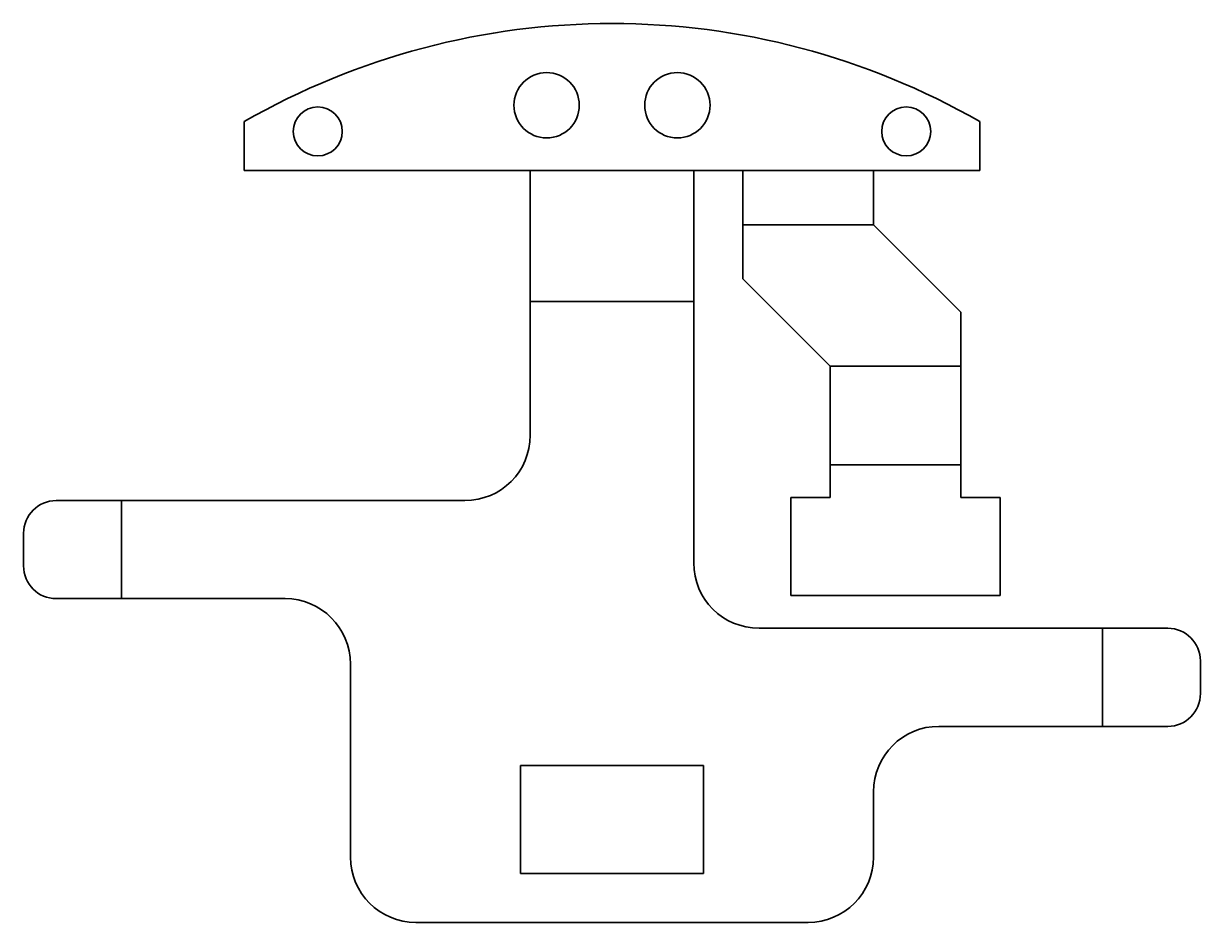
# Model space of a CAD drawing. Header units: millimetres. Extents: x 140.8 to 176.8, y 105.2 to 132.7.
import ezdxf

# ---------------------------------------------------------------- set-up
doc = ezdxf.new("R2010")
doc.units = ezdxf.units.MM
doc.header["$LTSCALE"] = 0.75
doc.layers.add('Visible', color=7, linetype='Continuous', lineweight=35)

msp = doc.modelspace()

# ---------------------------------------------------------------- linework, layer by layer
at = {"layer": 'Visible'}
for p, q in [((147.511863, 129.67836), (147.511863, 128.17836)), ((170.011863, 128.17836), (170.011863, 129.67836)), ((147.511863, 128.17836), (170.011863, 128.17836)), ((156.261863, 128.17836), (156.261863, 124.17836)), ((161.261863, 128.17836), (156.261863, 128.17836)), ((161.261863, 124.17836), (161.261863, 128.17836)), ((166.761863, 128.17836), (162.761863, 128.17836)), ((162.761863, 128.17836), (162.761863, 126.521506)), ((166.761863, 126.521506), (166.761863, 128.17836)), ((162.761863, 126.521506), (166.761863, 126.521506)), ((166.761863, 126.521506), (162.761863, 126.521506)), ((162.761863, 126.521506), (162.761863, 124.864651)), ((169.431863, 123.851506), (166.761863, 126.521506)), ((162.761863, 124.864651), (165.431863, 122.194651)), ((156.261863, 124.17836), (161.261863, 124.17836)), ((156.261863, 124.17836), (156.261863, 120.08461)), ((161.261863, 124.17836), (156.261863, 124.17836)), ((161.261863, 116.17836), (161.261863, 124.17836)), ((169.431863, 122.194651), (169.431863, 123.851506)), ((165.431863, 122.194651), (169.431863, 122.194651)), ((165.431863, 122.194651), (165.431863, 119.17836)), ((169.431863, 122.194651), (165.431863, 122.194651)), ((169.431863, 119.17836), (169.431863, 122.194651)), ((165.431863, 119.17836), (169.431863, 119.17836)), ((165.431863, 119.17836), (165.431863, 118.17836)), ((169.431863, 119.17836), (165.431863, 119.17836)), ((169.431863, 118.17836), (169.431863, 119.17836)), ((143.761863, 118.08461), (141.761863, 118.08461)), ((143.761863, 118.08461), (143.761863, 115.08461)), ((154.261863, 118.08461), (143.761863, 118.08461)), ((143.761863, 115.08461), (143.761863, 118.08461)), ((164.231863, 118.17836), (164.231863, 115.17836)), ((165.431863, 118.17836), (164.231863, 118.17836)), ((170.631863, 118.17836), (169.431863, 118.17836)), ((170.631863, 115.17836), (170.631863, 118.17836)), ((140.761863, 117.08461), (140.761863, 116.08461)), ((141.761863, 115.08461), (143.761863, 115.08461)), ((143.761863, 115.08461), (148.761863, 115.08461)), ((164.231863, 115.17836), (170.631863, 115.17836)), ((173.761863, 114.17836), (163.261863, 114.17836)), ((173.761863, 111.17836), (173.761863, 114.17836)), ((173.761863, 114.17836), (173.761863, 111.17836)), ((175.761863, 114.17836), (173.761863, 114.17836)), ((150.761863, 113.08461), (150.761863, 107.17836)), ((176.761863, 112.17836), (176.761863, 113.17836)), ((168.761863, 111.17836), (173.761863, 111.17836)), ((173.761863, 111.17836), (175.761863, 111.17836)), ((155.961863, 109.97836), (155.961863, 106.67836)), ((161.561863, 109.97836), (155.961863, 109.97836)), ((161.561863, 106.67836), (161.561863, 109.97836)), ((166.761863, 107.17836), (166.761863, 109.17836)), ((155.961863, 106.67836), (161.561863, 106.67836)), ((152.761863, 105.17836), (164.761863, 105.17836))]:
    msp.add_line(p, q, dxfattribs=at)
for centre in [(156.761863, 130.17836), (160.761863, 130.17836)]:
    msp.add_circle(centre, 1, dxfattribs=at)
at = {"layer": 'Visible', "extrusion": (0, 0, -1)}
for centre in [(-149.761863, 129.37836), (-167.761863, 129.37836)]:
    msp.add_circle(centre, 0.75, dxfattribs=at)
at = {"layer": 'Visible'}
for centre, radius, start, end in [((158.761863, 110.08461), 22.59375, 60.137166, 119.862834), ((141.761863, 117.08461), 1, 90, 180), ((141.761863, 116.08461), 1, 180, 270), ((175.761863, 113.17836), 1, 0, 90), ((175.761863, 112.17836), 1, 270, 0), ((152.761863, 107.17836), 2, 180, 270), ((164.761863, 107.17836), 2, 270, 0)]:
    msp.add_arc(centre, radius, start, end, dxfattribs=at)
at = {"layer": 'Visible', "extrusion": (0, 0, -1)}
for centre, start, end in [((-154.261863, 120.08461), 180, 270), ((-163.261863, 116.17836), 270, 0), ((-148.761863, 113.08461), 90, 180), ((-168.761863, 109.17836), 0, 90)]:
    msp.add_arc(centre, 2, start, end, dxfattribs=at)

doc.saveas('drawing.dxf')
